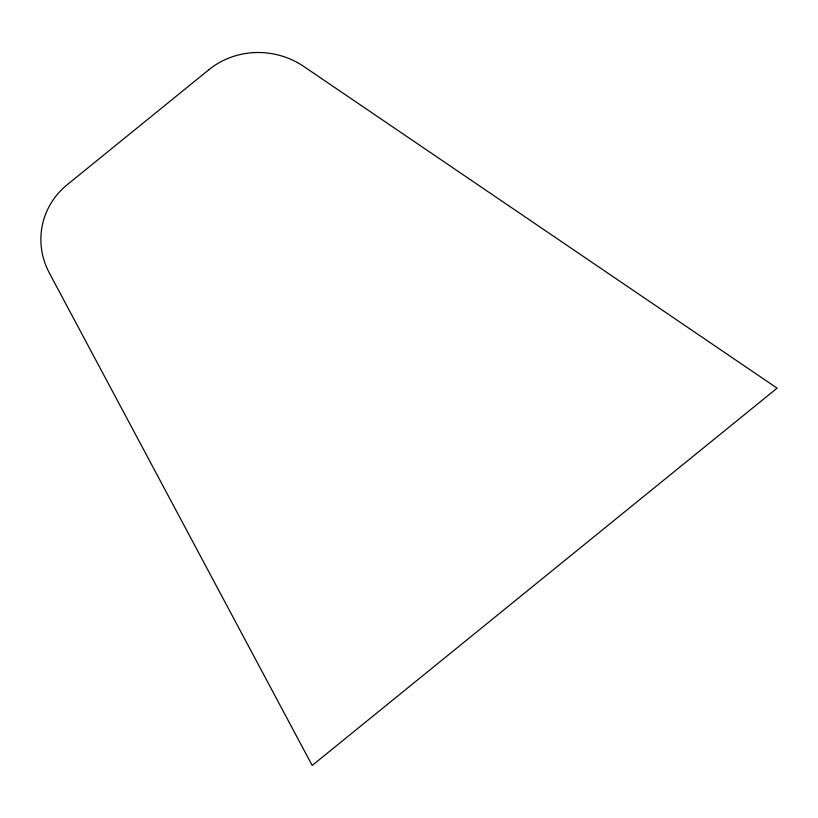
<?xml version="1.0" encoding="UTF-8"?>
<svg xmlns="http://www.w3.org/2000/svg" width="818" height="818" viewBox="0 0 818 818"><rect width="100%" height="100%" fill="white"/><g stroke="black" fill="none" stroke-linecap="round" stroke-linejoin="round"><path stroke-width="1.23" d="M208.948 69.673L67.24 184.684A77.342 73.221 10.9 0 0 49.356 273.007L312.19 765.443L777.1 388.151L303.826 66.493A77.342 73.221 10.9 0 0 208.948 69.673"/></g></svg>
